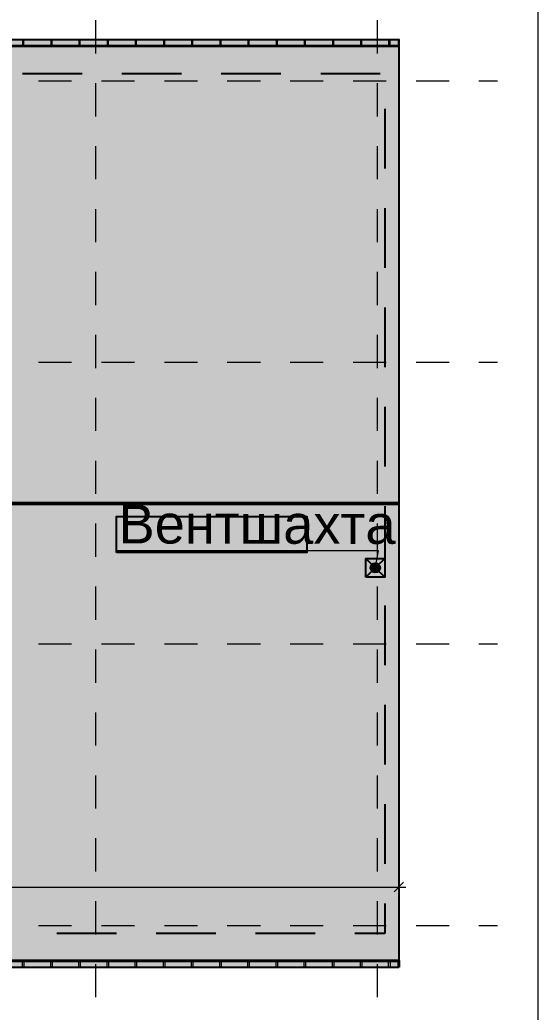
# Model space of a CAD drawing. Extents: x 8 to 21351, y 0 to 420.
# Drawn here: x 20767.5 to 20822.7, y 133.3 to 239 of the extents above; entities that cross this region are included whole.
import ezdxf

# ---------------------------------------------------------------- set-up
doc = ezdxf.new("R2010")
doc.units = 0
doc.styles.add('TEYPDFCAD_TEXT', font='arial.ttf')

msp = doc.modelspace()

# ---------------------------------------------------------------- hatches: boundary and pattern name
at = {"true_color": 0xffffff}
for points in [[(20807.87, 236.93), (20473.27, 236.93), (20473.27, 236.23), (20807.87, 236.23)], [(20777.81, 182.29), (20777.81, 186.14), (20798.07, 186.14), (20798.07, 182.29)], [(20807.87, 138.13), (20807.87, 138.83), (20473.27, 138.83), (20473.27, 138.13)]]:
    msp.add_hatch(color=0, dxfattribs=at).paths.add_polyline_path(points)
at = {"true_color": 0x7f7f7f}
for points in [[(20807.87, 187.53), (20473.27, 187.53), (20473.27, 236.33), (20807.87, 236.33)], [(20807.87, 187.53), (20473.27, 187.53), (20473.27, 187.63), (20807.87, 187.63)], [(20473.27, 187.53), (20807.87, 187.53), (20807.87, 187.43), (20473.27, 187.43)], [(20473.27, 138.73), (20473.27, 187.53), (20807.87, 187.53), (20807.87, 138.73)], [(20804.37, 181.68), (20806.37, 181.68), (20805.37, 180.68)], [(20804.37, 179.68), (20804.37, 181.68), (20805.37, 180.68)], [(20806.37, 179.68), (20805.37, 180.68), (20806.37, 181.68)], [(20804.37, 179.68), (20805.37, 180.68), (20806.37, 179.68)]]:
    msp.add_hatch(color=0, dxfattribs=at).paths.add_polyline_path(points)
at = {"true_color": 0xff5e5e}
msp.add_hatch(color=0, dxfattribs=at).paths.add_polyline_path([(20805.02, 180.32), (20804.91, 180.49), (20804.87, 180.68), (20804.91, 180.87), (20805.01, 181.03), (20805.18, 181.14), (20805.37, 181.18), (20805.56, 181.14), (20805.72, 181.03), (20805.83, 180.87), (20805.87, 180.68), (20805.83, 180.49), (20805.72, 180.33), (20805.56, 180.22), (20805.37, 180.18), (20805.18, 180.22)])

# ---------------------------------------------------------------- linework, layer by layer
at = {"color": 7, "lineweight": 20}
msp.add_line((20822.71, 4.98), (20822.71, 291.98), dxfattribs=at)
at = {"color": 7, "lineweight": 15}
for p, q in [((20775.57, 239), (20775.57, 235.47)), ((20805.57, 239), (20805.57, 235.47)), ((20807.87, 236.93), (20473.27, 236.93)), ((20767.94, 236.94), (20767.79, 236.94)), ((20767.79, 236.94), (20767.79, 236.22)), ((20767.94, 236.22), (20767.94, 236.94)), ((20770.94, 236.94), (20770.79, 236.94)), ((20770.79, 236.94), (20770.79, 236.22)), ((20770.94, 236.22), (20770.94, 236.94)), ((20773.94, 236.94), (20773.79, 236.94)), ((20773.79, 236.94), (20773.79, 236.22)), ((20773.94, 236.22), (20773.94, 236.94)), ((20776.94, 236.94), (20776.79, 236.94)), ((20776.79, 236.94), (20776.79, 236.22)), ((20776.94, 236.22), (20776.94, 236.94)), ((20779.94, 236.94), (20779.79, 236.94)), ((20779.79, 236.94), (20779.79, 236.22)), ((20779.94, 236.22), (20779.94, 236.94)), ((20782.94, 236.94), (20782.79, 236.94)), ((20782.79, 236.94), (20782.79, 236.22)), ((20782.94, 236.22), (20782.94, 236.94)), ((20785.94, 236.94), (20785.79, 236.94)), ((20785.79, 236.94), (20785.79, 236.22)), ((20785.94, 236.22), (20785.94, 236.94)), ((20788.94, 236.94), (20788.79, 236.94)), ((20788.79, 236.94), (20788.79, 236.22)), ((20788.94, 236.22), (20788.94, 236.94)), ((20791.94, 236.94), (20791.79, 236.94)), ((20791.79, 236.94), (20791.79, 236.22)), ((20791.94, 236.22), (20791.94, 236.94)), ((20794.94, 236.94), (20794.79, 236.94)), ((20794.79, 236.94), (20794.79, 236.22)), ((20794.94, 236.22), (20794.94, 236.94)), ((20797.94, 236.94), (20797.79, 236.94)), ((20797.79, 236.94), (20797.79, 236.22)), ((20797.94, 236.22), (20797.94, 236.94)), ((20800.94, 236.94), (20800.79, 236.94)), ((20800.79, 236.94), (20800.79, 236.22)), ((20800.94, 236.22), (20800.94, 236.94)), ((20803.94, 236.94), (20803.79, 236.94)), ((20803.79, 236.94), (20803.79, 236.22)), ((20803.94, 236.22), (20803.94, 236.94)), ((20806.94, 236.94), (20806.79, 236.94)), ((20806.79, 236.94), (20806.79, 236.22)), ((20806.94, 236.22), (20806.94, 236.94)), ((20807.94, 236.94), (20807.79, 236.94)), ((20807.79, 236.94), (20807.79, 236.22)), ((20807.87, 236.23), (20807.87, 236.93)), ((20807.94, 236.22), (20807.94, 236.94)), ((20473.27, 236.33), (20807.87, 236.33)), ((20473.27, 236.23), (20807.87, 236.23)), ((20767.79, 236.22), (20767.94, 236.22)), ((20770.79, 236.22), (20770.94, 236.22)), ((20773.79, 236.22), (20773.94, 236.22)), ((20776.79, 236.22), (20776.94, 236.22)), ((20779.79, 236.22), (20779.94, 236.22)), ((20782.79, 236.22), (20782.94, 236.22)), ((20785.79, 236.22), (20785.94, 236.22)), ((20788.79, 236.22), (20788.94, 236.22)), ((20791.79, 236.22), (20791.94, 236.22)), ((20794.79, 236.22), (20794.94, 236.22)), ((20797.79, 236.22), (20797.94, 236.22)), ((20800.79, 236.22), (20800.94, 236.22)), ((20803.79, 236.22), (20803.94, 236.22)), ((20806.79, 236.22), (20806.94, 236.22)), ((20807.79, 236.22), (20807.94, 236.22)), ((20807.87, 236.33), (20807.87, 187.53)), ((20773.02, 232.53), (20769.49, 232.53)), ((20775.57, 232.3), (20775.57, 228.77)), ((20779.72, 232.53), (20776.2, 232.53)), ((20786.43, 232.53), (20782.9, 232.53)), ((20793.13, 232.53), (20789.6, 232.53)), ((20799.83, 232.53), (20796.3, 232.53)), ((20806.54, 232.53), (20803.01, 232.53)), ((20805.57, 232.3), (20805.57, 228.77)), ((20813.24, 232.53), (20809.71, 232.53)), ((20818.37, 232.53), (20816.41, 232.53)), ((20775.57, 225.59), (20775.57, 222.06)), ((20805.57, 225.59), (20805.57, 222.06)), ((20775.57, 218.89), (20775.57, 215.36)), ((20805.57, 218.89), (20805.57, 215.36)), ((20775.57, 212.19), (20775.57, 208.66)), ((20805.57, 212.19), (20805.57, 208.66)), ((20775.57, 205.48), (20775.57, 201.96)), ((20805.57, 205.48), (20805.57, 201.96)), ((20773.02, 202.53), (20769.49, 202.53)), ((20779.72, 202.53), (20776.2, 202.53)), ((20786.43, 202.53), (20782.9, 202.53)), ((20793.13, 202.53), (20789.6, 202.53)), ((20799.83, 202.53), (20796.3, 202.53)), ((20806.54, 202.53), (20803.01, 202.53)), ((20813.24, 202.53), (20809.71, 202.53)), ((20818.37, 202.53), (20816.41, 202.53)), ((20775.57, 198.78), (20775.57, 195.25)), ((20805.57, 198.78), (20805.57, 195.25)), ((20775.57, 192.08), (20775.57, 188.55)), ((20805.57, 192.08), (20805.57, 188.55)), ((20473.27, 187.63), (20807.87, 187.63)), ((20807.87, 187.53), (20473.27, 187.53)), ((20473.27, 187.53), (20807.87, 187.53)), ((20807.87, 187.43), (20473.27, 187.43)), ((20807.87, 187.53), (20807.87, 187.63)), ((20807.87, 187.53), (20807.87, 187.43)), ((20807.87, 187.53), (20807.87, 138.73)), ((20775.57, 185.38), (20775.57, 181.85)), ((20805.57, 185.38), (20805.57, 181.85)), ((20804.37, 181.68), (20806.37, 181.68)), ((20805.37, 180.68), (20804.37, 181.68)), ((20804.37, 179.68), (20804.37, 181.68)), ((20806.37, 181.68), (20805.37, 180.68)), ((20806.37, 181.68), (20806.37, 179.68)), ((20805.37, 180.68), (20804.37, 179.68)), ((20806.37, 179.68), (20805.37, 180.68)), ((20775.57, 178.67), (20775.57, 175.15)), ((20806.37, 179.68), (20804.37, 179.68)), ((20805.57, 178.67), (20805.57, 175.15)), ((20773.02, 172.53), (20769.49, 172.53)), ((20779.72, 172.53), (20776.2, 172.53)), ((20786.43, 172.53), (20782.9, 172.53)), ((20793.13, 172.53), (20789.6, 172.53)), ((20799.83, 172.53), (20796.3, 172.53)), ((20806.54, 172.53), (20803.01, 172.53)), ((20813.24, 172.53), (20809.71, 172.53)), ((20818.37, 172.53), (20816.41, 172.53)), ((20775.57, 171.97), (20775.57, 168.44)), ((20805.57, 171.97), (20805.57, 168.44)), ((20775.57, 165.27), (20775.57, 161.74)), ((20805.57, 165.27), (20805.57, 161.74)), ((20775.57, 158.56), (20775.57, 155.04)), ((20805.57, 158.56), (20805.57, 155.04)), ((20775.57, 151.86), (20775.57, 148.33)), ((20805.57, 151.86), (20805.57, 148.33)), ((20807.37, 146.17), (20808.37, 147.17)), ((20807.87, 145.74), (20807.87, 147.61)), ((20473.27, 146.67), (20807.87, 146.67)), ((20807.87, 146.67), (20808.62, 146.67)), ((20775.57, 145.16), (20775.57, 141.63)), ((20805.57, 145.16), (20805.57, 141.63)), ((20773.02, 142.53), (20769.49, 142.53)), ((20779.72, 142.53), (20776.2, 142.53)), ((20786.43, 142.53), (20782.9, 142.53)), ((20793.13, 142.53), (20789.6, 142.53)), ((20799.83, 142.53), (20796.3, 142.53)), ((20806.54, 142.53), (20803.01, 142.53)), ((20813.24, 142.53), (20809.71, 142.53)), ((20818.37, 142.53), (20816.41, 142.53)), ((20473.27, 138.83), (20807.87, 138.83)), ((20807.87, 138.73), (20473.27, 138.73)), ((20767.79, 138.12), (20767.79, 138.84)), ((20767.79, 138.84), (20767.94, 138.84)), ((20767.94, 138.84), (20767.94, 138.12)), ((20770.79, 138.12), (20770.79, 138.84)), ((20770.79, 138.84), (20770.94, 138.84)), ((20770.94, 138.84), (20770.94, 138.12)), ((20773.79, 138.12), (20773.79, 138.84)), ((20773.79, 138.84), (20773.94, 138.84)), ((20773.94, 138.84), (20773.94, 138.12)), ((20776.79, 138.12), (20776.79, 138.84)), ((20776.79, 138.84), (20776.94, 138.84)), ((20776.94, 138.84), (20776.94, 138.12)), ((20779.79, 138.12), (20779.79, 138.84)), ((20779.79, 138.84), (20779.94, 138.84)), ((20779.94, 138.84), (20779.94, 138.12)), ((20782.79, 138.12), (20782.79, 138.84)), ((20782.79, 138.84), (20782.94, 138.84)), ((20782.94, 138.84), (20782.94, 138.12)), ((20785.79, 138.12), (20785.79, 138.84)), ((20785.79, 138.84), (20785.94, 138.84)), ((20785.94, 138.84), (20785.94, 138.12)), ((20788.79, 138.12), (20788.79, 138.84)), ((20788.79, 138.84), (20788.94, 138.84)), ((20788.94, 138.84), (20788.94, 138.12)), ((20791.79, 138.12), (20791.79, 138.84)), ((20791.79, 138.84), (20791.94, 138.84)), ((20791.94, 138.84), (20791.94, 138.12)), ((20794.79, 138.12), (20794.79, 138.84)), ((20794.79, 138.84), (20794.94, 138.84)), ((20794.94, 138.84), (20794.94, 138.12)), ((20797.79, 138.12), (20797.79, 138.84)), ((20797.79, 138.84), (20797.94, 138.84)), ((20797.94, 138.84), (20797.94, 138.12)), ((20800.79, 138.12), (20800.79, 138.84)), ((20800.79, 138.84), (20800.94, 138.84)), ((20800.94, 138.84), (20800.94, 138.12)), ((20803.79, 138.12), (20803.79, 138.84)), ((20803.79, 138.84), (20803.94, 138.84)), ((20803.94, 138.84), (20803.94, 138.12)), ((20806.79, 138.12), (20806.79, 138.84)), ((20806.79, 138.84), (20806.94, 138.84)), ((20806.94, 138.84), (20806.94, 138.12)), ((20807.79, 138.12), (20807.79, 138.84)), ((20807.79, 138.84), (20807.94, 138.84)), ((20807.87, 138.83), (20807.87, 138.13)), ((20807.94, 138.84), (20807.94, 138.12)), ((20807.87, 138.13), (20473.27, 138.13)), ((20767.94, 138.12), (20767.79, 138.12)), ((20770.94, 138.12), (20770.79, 138.12)), ((20773.94, 138.12), (20773.79, 138.12)), ((20775.57, 138.46), (20775.57, 134.93)), ((20776.94, 138.12), (20776.79, 138.12)), ((20779.94, 138.12), (20779.79, 138.12)), ((20782.94, 138.12), (20782.79, 138.12)), ((20785.94, 138.12), (20785.79, 138.12)), ((20788.94, 138.12), (20788.79, 138.12)), ((20791.94, 138.12), (20791.79, 138.12)), ((20794.94, 138.12), (20794.79, 138.12)), ((20797.94, 138.12), (20797.79, 138.12)), ((20800.94, 138.12), (20800.79, 138.12)), ((20803.94, 138.12), (20803.79, 138.12)), ((20805.57, 138.46), (20805.57, 134.93)), ((20806.94, 138.12), (20806.79, 138.12)), ((20807.94, 138.12), (20807.79, 138.12))]:
    msp.add_line(p, q, dxfattribs=at)
at = {"color": 0, "lineweight": 25, "true_color": 0xbfbf00}
for p, q in [((20767.8, 233.33), (20774.15, 233.33)), ((20778.38, 233.33), (20784.73, 233.33)), ((20788.96, 233.33), (20795.31, 233.33)), ((20799.55, 233.33), (20805.9, 233.33)), ((20806.37, 229.57), (20806.37, 223.22)), ((20806.37, 218.99), (20806.37, 212.64)), ((20806.37, 208.4), (20806.37, 202.05)), ((20806.37, 197.82), (20806.37, 191.47)), ((20806.37, 187.24), (20806.37, 180.89)), ((20806.37, 176.65), (20806.37, 170.3)), ((20806.37, 166.07), (20806.37, 159.72)), ((20806.37, 155.49), (20806.37, 149.14)), ((20806.37, 144.9), (20806.37, 141.73)), ((20777.79, 141.73), (20771.44, 141.73)), ((20788.38, 141.73), (20782.03, 141.73)), ((20798.96, 141.73), (20792.61, 141.73)), ((20806.37, 141.73), (20803.19, 141.73))]:
    msp.add_line(p, q, dxfattribs=at)
at = {"color": 0, "lineweight": 9, "true_color": 0xff5e5e}
for p, q in [((20798.07, 182.49), (20777.81, 182.49)), ((20805.72, 182.49), (20798.07, 182.49)), ((20805.47, 181.17), (20805.72, 182.49))]:
    msp.add_line(p, q, dxfattribs=at)
at = {"color": 0, "true_color": 0xffffff}
for points in [[(20807.87, 236.93), (20473.27, 236.93), (20473.27, 236.23), (20807.87, 236.23)], [(20777.81, 182.29), (20777.81, 186.14), (20798.07, 186.14), (20798.07, 182.29)], [(20807.87, 138.13), (20807.87, 138.83), (20473.27, 138.83), (20473.27, 138.13)]]:
    msp.add_lwpolyline(points, close=True, dxfattribs=at)
at = {"color": 0, "true_color": 0x7f7f7f}
for points in [[(20807.87, 187.53), (20473.27, 187.53), (20473.27, 236.33), (20807.87, 236.33)], [(20807.87, 187.53), (20473.27, 187.53), (20473.27, 187.63), (20807.87, 187.63)], [(20473.27, 187.53), (20807.87, 187.53), (20807.87, 187.43), (20473.27, 187.43)], [(20473.27, 138.73), (20473.27, 187.53), (20807.87, 187.53), (20807.87, 138.73)], [(20804.37, 181.68), (20806.37, 181.68), (20805.37, 180.68)], [(20804.37, 179.68), (20804.37, 181.68), (20805.37, 180.68)], [(20806.37, 179.68), (20805.37, 180.68), (20806.37, 181.68)], [(20804.37, 179.68), (20805.37, 180.68), (20806.37, 179.68)]]:
    msp.add_lwpolyline(points, close=True, dxfattribs=at)
at = {"color": 0, "true_color": 0xff5e5e}
msp.add_lwpolyline([(20805.02, 180.32), (20804.91, 180.49), (20804.87, 180.68), (20804.91, 180.87), (20805.01, 181.03), (20805.18, 181.14), (20805.37, 181.18), (20805.56, 181.14), (20805.72, 181.03), (20805.83, 180.87), (20805.87, 180.68), (20805.83, 180.49), (20805.72, 180.33), (20805.56, 180.22), (20805.37, 180.18), (20805.18, 180.22)], close=True, dxfattribs=at)
at = {"color": 0, "lineweight": 9, "true_color": 0xff5e5e}
msp.add_circle((20805.37, 180.68), 0.5, dxfattribs=at)

# ---------------------------------------------------------------- texts
at = {"color": 0, "true_color": 0xff5e5e, "style": 'TEYPDFCAD_TEXT'}
msp.add_text('Вентшахта', height=4.138, rotation=-0.0974, dxfattribs=at).set_placement((20778.01, 183.27))

doc.saveas('drawing.dxf')
